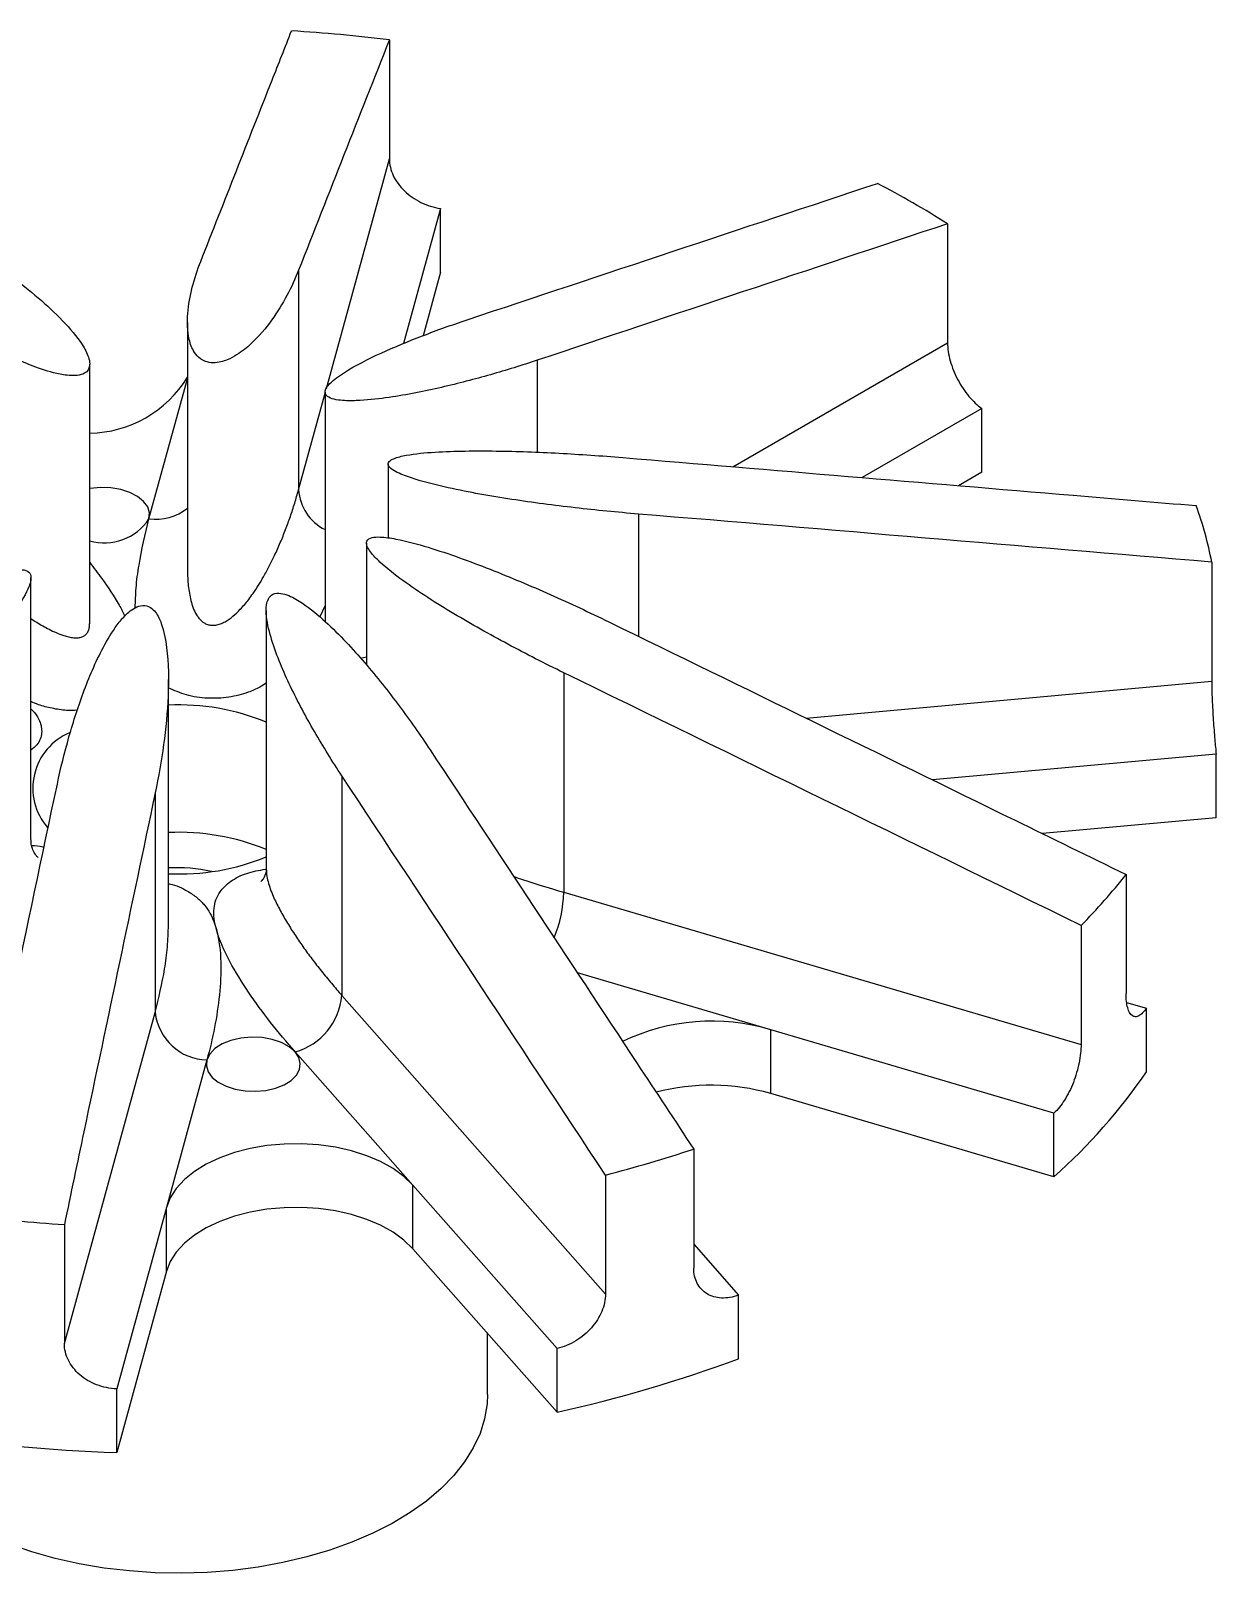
# Model space of a CAD drawing. Header units: inches. Extents: x 1.4 to 16.2, y 1.8 to 9.6.
# Drawn here: x 10.19 to 16.17, y 1.79 to 9.58 of the extents above; entities that cross this region are included whole.
import ezdxf

# ---------------------------------------------------------------- set-up
doc = ezdxf.new("R2010")
doc.units = ezdxf.units.IN
doc.header["$MEASUREMENT"] = 0

msp = doc.modelspace()

# ---------------------------------------------------------------- linework, layer by layer
at = {"color": 7, "linetype": 'Continuous', "lineweight": 25}
for p, q in [((11.9955, 9.533), (11.9955, 8.9323)), ((12.2536, 8.6815), (12.0667, 8.0002)), ((12.2536, 8.3601), (12.2536, 8.6815)), ((14.8131, 8.6041), (14.8131, 8.0034)), ((11.5371, 8.3693), (11.5371, 7.2613)), ((12.2536, 8.3601), (12.1656, 8.0392)), ((10.9763, 8.1066), (10.9763, 6.8658)), ((10.4827, 6.5867), (10.4827, 7.8962)), ((11.6707, 7.7546), (11.6707, 6.5961)), ((14.9864, 7.6717), (14.3824, 7.3231)), ((14.9864, 7.3503), (14.9864, 7.6717)), ((11.9894, 7.3916), (11.9894, 7.0194)), ((14.9864, 7.3503), (14.8687, 7.2823)), ((11.8803, 6.9923), (11.8803, 6.3771)), ((16.1468, 6.8965), (16.1468, 6.2958)), ((10.1858, 5.4958), (10.1858, 6.8166)), ((11.3738, 6.6523), (11.3738, 5.3429)), ((12.8761, 6.3379), (12.8761, 5.2299)), ((10.8802, 5.0638), (10.8802, 6.3047)), ((16.1691, 5.9275), (14.738, 5.7967)), ((16.1691, 5.606), (16.1691, 5.9275)), ((11.7558, 5.8173), (11.7558, 4.7093)), ((10.8133, 5.7311), (10.8133, 4.6231)), ((16.1691, 5.606), (15.2924, 5.5259)), ((15.7142, 5.3197), (15.7142, 4.719)), ((12.8761, 5.2299), (15.4872, 4.4618)), ((15.4872, 5.0625), (15.4872, 4.4618)), ((11.7558, 4.7093), (13.0863, 3.2019)), ((15.7173, 4.6735), (15.817, 4.6442)), ((10.3548, 2.9522), (10.8133, 4.6231)), ((15.817, 4.3227), (15.817, 4.6442)), ((15.35, 4.1151), (13.9204, 4.5356)), ((13.9204, 4.2141), (13.9204, 4.5356)), ((11.0744, 4.3834), (10.8699, 3.6383)), ((12.1135, 3.752), (11.5203, 4.4242)), ((15.35, 3.7936), (13.9204, 4.2141)), ((15.35, 3.7936), (15.35, 4.1151)), ((13.5318, 3.9336), (13.5318, 3.333)), ((12.842, 2.9267), (12.1135, 3.752)), ((12.1135, 3.4305), (12.1135, 3.752)), ((13.0863, 3.8026), (13.0863, 3.2019)), ((10.8699, 3.6383), (10.6189, 2.7235)), ((10.8699, 3.3168), (10.8699, 3.6383)), ((10.3548, 3.5529), (10.3548, 2.9522)), ((12.842, 2.6052), (12.1135, 3.4305)), ((13.5318, 3.4532), (13.7585, 3.1963)), ((10.8699, 3.3168), (10.6189, 2.402)), ((13.7585, 2.8748), (13.7585, 3.1963)), ((12.4908, 2.695), (12.4908, 3.0031)), ((12.842, 2.6052), (12.842, 2.9267)), ((10.6189, 2.402), (10.6189, 2.7235))]:
    msp.add_line(p, q, dxfattribs=at)
at = {"color": 8, "linetype": 'Continuous', "lineweight": 25}
for p, q in [((11.6776, 7.7735), (11.9955, 8.9323)), ((13.7294, 7.3778), (14.8131, 8.0034)), ((12.7409, 7.9151), (12.7409, 7.4512)), ((10.7821, 7.1145), (10.9763, 7.8222)), ((11.5371, 7.2613), (11.6707, 7.7484)), ((13.2524, 7.1392), (13.2524, 6.5222)), ((11.6707, 6.677), (11.644, 6.6205)), ((11.8506, 6.4111), (11.8803, 6.418)), ((14.0992, 6.1086), (16.1468, 6.2958)), ((13.9204, 4.5356), (12.9448, 4.8225))]:
    msp.add_line(p, q, dxfattribs=at)
at = {"color": 7, "linetype": 'Continuous', "lineweight": 25, "flags": 128}
for points in [[(10.7821, 7.1145), (10.7846, 7.1448), (10.7754, 7.1747), (10.7551, 7.2026), (10.7246, 7.2273), (10.6855, 7.2475), (10.6396, 7.2623), (10.5892, 7.2709), (10.5368, 7.2728), (10.4849, 7.2681), (10.4827, 7.2677)], [(11.5203, 4.4242), (11.4904, 4.4502), (11.451, 4.4716), (11.4043, 4.4874), (11.3526, 4.4966), (11.2986, 4.4988), (11.2452, 4.494), (11.195, 4.4822), (11.1508, 4.4642), (11.1148, 4.4409), (11.0889, 4.4135), (11.0744, 4.3834)], [(11.0744, 4.3834), (11.0719, 4.3531), (11.0811, 4.3232), (11.1014, 4.2953), (11.1319, 4.2706), (11.1711, 4.2504), (11.2169, 4.2356), (11.2673, 4.227), (11.3198, 4.2251), (11.3716, 4.2298), (11.4204, 4.241), (11.4638, 4.2582), (11.4995, 4.2804), (11.5259, 4.3066), (11.5417, 4.3355), (11.546, 4.3658), (11.5388, 4.3958), (11.5203, 4.4242)], [(12.1135, 3.752), (12.0687, 3.7954), (12.0144, 3.835), (11.9515, 3.8701), (11.8812, 3.9002), (11.8046, 3.9246), (11.7231, 3.9429), (11.6381, 3.9549), (11.5511, 3.9603), (11.4636, 3.9591), (11.3772, 3.9512), (11.2933, 3.9368), (11.2135, 3.9161), (11.1391, 3.8895), (11.0714, 3.8575), (11.0116, 3.8206), (10.9608, 3.7795), (10.9198, 3.7349), (10.8893, 3.6876), (10.8699, 3.6383)], [(12.1135, 3.4305), (12.0687, 3.4739), (12.0144, 3.5135), (11.9515, 3.5487), (11.8812, 3.5787), (11.8046, 3.6031), (11.7231, 3.6214), (11.6381, 3.6334), (11.5511, 3.6389), (11.4636, 3.6376), (11.3772, 3.6297), (11.2933, 3.6153), (11.2135, 3.5946), (11.1391, 3.5681), (11.0714, 3.5361), (11.0116, 3.4992), (10.9608, 3.4581), (10.9198, 3.4134), (10.8893, 3.3661), (10.8699, 3.3168)], [(12.4908, 2.695), (12.4886, 2.6477), (12.4763, 2.5725), (12.4531, 2.4982), (12.4193, 2.4252), (12.3749, 2.3541), (12.3205, 2.2854), (12.2562, 2.2196), (12.1827, 2.1572), (12.1003, 2.0984), (12.0097, 2.0439), (11.9116, 1.994), (11.8065, 1.9489), (11.6953, 1.9091), (11.5787, 1.8748), (11.4575, 1.8463), (11.3327, 1.8237), (11.205, 1.8072), (11.0753, 1.7969), (10.9446, 1.793), (10.8138, 1.7954), (10.6838, 1.804), (10.5555, 1.819), (10.4299, 1.8401), (10.3077, 1.8671), (10.1899, 1.9), (10.0773, 1.9385)]]:
    msp.add_lwpolyline(points, dxfattribs=at)
at = {"color": 7, "linetype": 'Continuous', "lineweight": 25}
for centre, radius, start, end in [((10.9414, 0.7271), 8.8687, 83.17369, 86.37787), ((12.1644, 4.4242), 4.9485, 57.63864, 62.36674), ((10.4728, 8.1367), 0.5896, 270.96271, 328.64213), ((14.2987, 6.5427), 1.8817, 10.83685, 19.84742), ((10.5568, 7.2644), 0.2706, 254.10522, 326.35696), ((10.9345, 5.0196), 1.1559, 67.6626, 92.69102), ((10.4996, 5.7552), 0.304, 112.83272, 220.67899), ((10.9345, 4.3766), 1.1559, 67.6626, 92.69102), ((10.9379, 6.4584), 1.1362, 267.08831, 292.55806), ((10.929, 4.6398), 0.7143, 76.3867, 93.91573), ((13.4024, 7.1314), 2.9372, 315.22011, 321.91538), ((11.4319, 4.737), 0.3251, 285.77291, 355.10969), ((11.0812, 4.6529), 0.2696, 186.33439, 268.55227), ((13.6222, 3.5439), 1.0355, 73.26313, 115.77084), ((13.3961, 5.9889), 2.9389, 311.67159, 325.4639), ((13.6196, 3.1568), 1.0992, 74.11709, 104.62292), ((11.255, 10.8512), 7.2826, 284.56382, 288.21791), ((10.9151, 12.4038), 8.8687, 263.17369, 266.37787), ((11.2523, 9.7023), 7.2729, 282.62481, 290.15692), ((10.916, 11.2531), 8.8561, 261.47354, 268.07802)]:
    msp.add_arc(centre, radius, start, end, dxfattribs=at)
at = {"color": 8, "linetype": 'Continuous', "lineweight": 25}
for centre, radius, start, end in [((11.7783, 7.2772), 0.2417, 183.75982, 243.58274), ((10.8148, 7.3738), 0.2614, 262.81427, 308.15204), ((12.2417, 5.2453), 0.6346, 337.32536, 358.60522)]:
    msp.add_arc(centre, radius, start, end, dxfattribs=at)
at = {"color": 7, "linetype": 'Continuous', "lineweight": 25}
for points, knots in [([(11.0432, 8.4145), (11.1633, 8.7196), (11.2833, 9.024), (11.4033, 9.3285), (11.4361, 9.4117), (11.4689, 9.4949), (11.5017, 9.5781)], [0.00000025, 0.00000025, 0.00000025, 0.00000025, 0.01195131, 0.01195131, 0.01195131, 0.01521835, 0.01521835, 0.01521835, 0.01521835]), ([(11.9955, 8.9323), (11.9955, 8.9037), (12.0023, 8.8749), (12.0218, 8.8333), (12.0298, 8.8199), (12.0486, 8.7941), (12.0595, 8.7816), (12.0953, 8.7471), (12.1241, 8.7273), (12.1861, 8.6972), (12.2198, 8.6866), (12.2536, 8.6815)], [0, 0, 0, 0, 0.25, 0.25, 0.375, 0.375, 0.5, 0.5, 0.75, 0.75, 1, 1, 1, 1]), ([(11.5371, 8.3693), (11.5203, 8.3266), (11.5007, 8.2842), (11.4558, 8.2004), (11.4305, 8.159), (11.3717, 8.0774), (11.3387, 8.0372), (11.2759, 7.979), (11.2527, 7.9598), (11.2102, 7.9332), (11.1949, 7.9247), (11.1668, 7.9134), (11.1566, 7.9098), (11.1335, 7.9043), (11.1203, 7.9023), (11.0921, 7.9027), (11.0784, 7.9055), (11.0569, 7.9134), (11.0489, 7.9182), (11.0283, 7.9331), (11.0196, 7.9436), (10.998, 7.9759), (10.9906, 7.9979), (10.975, 8.0638), (10.9747, 8.108), (10.9817, 8.196), (10.9897, 8.2399), (11.0119, 8.3275), (11.0262, 8.3711), (11.0432, 8.4145)], [0, 0, 0, 0, 0.125, 0.125, 0.25, 0.25, 0.375, 0.375, 0.4375, 0.4375, 0.46875, 0.46875, 0.484375, 0.484375, 0.5, 0.5, 0.515625, 0.515625, 0.53125, 0.53125, 0.5625, 0.5625, 0.625, 0.625, 0.75, 0.75, 0.875, 0.875, 1, 1, 1, 1]), ([(10.1007, 8.3283), (10.1495, 8.2916), (10.1958, 8.2542), (10.2825, 8.1783), (10.3231, 8.1397), (10.3963, 8.0608), (10.4295, 8.0207), (10.4663, 7.9576), (10.4767, 7.9359), (10.4831, 7.9026), (10.4839, 7.8913), (10.479, 7.8738), (10.4764, 7.8679), (10.4667, 7.8562), (10.4596, 7.8504), (10.4374, 7.8414), (10.4228, 7.8388), (10.3947, 7.8374), (10.3814, 7.8382), (10.3437, 7.8422), (10.3215, 7.847), (10.2574, 7.8632), (10.2194, 7.8767), (10.1111, 7.9193), (10.0465, 7.9513), (9.9241, 8.0177), (9.8665, 8.0523), (9.7569, 8.1234), (9.7048, 8.16), (9.6552, 8.1973)], [0, 0, 0, 0, 0.125, 0.125, 0.25, 0.25, 0.375, 0.375, 0.4375, 0.4375, 0.46875, 0.46875, 0.484375, 0.484375, 0.5, 0.5, 0.515625, 0.515625, 0.53125, 0.53125, 0.5625, 0.5625, 0.625, 0.625, 0.75, 0.75, 0.875, 0.875, 1, 1, 1, 1]), ([(12.7409, 7.9151), (12.6644, 7.8896), (12.5861, 7.8654), (12.4256, 7.8197), (12.3435, 7.7982), (12.1739, 7.7591), (12.0868, 7.7413), (11.9472, 7.7209), (11.8989, 7.7151), (11.8224, 7.711), (11.7963, 7.7103), (11.7555, 7.7125), (11.7415, 7.7138), (11.714, 7.7187), (11.7, 7.7226), (11.6793, 7.7339), (11.6739, 7.7407), (11.6698, 7.7536), (11.6707, 7.7597), (11.6767, 7.7773), (11.6853, 7.7878), (11.7149, 7.8181), (11.7409, 7.8364), (11.8241, 7.8892), (11.8879, 7.9212), (12.0211, 7.9823), (12.0912, 8.0113), (12.2359, 8.067), (12.3106, 8.0937), (12.3874, 8.1192)], [0, 0, 0, 0, 0.125, 0.125, 0.25, 0.25, 0.375, 0.375, 0.4375, 0.4375, 0.46875, 0.46875, 0.484375, 0.484375, 0.5, 0.5, 0.515625, 0.515625, 0.53125, 0.53125, 0.5625, 0.5625, 0.625, 0.625, 0.75, 0.75, 0.875, 0.875, 1, 1, 1, 1]), ([(14.8131, 8.0034), (14.8131, 7.9748), (14.8178, 7.9439), (14.8311, 7.8961), (14.8366, 7.8802), (14.8494, 7.8484), (14.8569, 7.8325), (14.8811, 7.7868), (14.9005, 7.7579), (14.9419, 7.7084), (14.9642, 7.6873), (14.9864, 7.6717)], [0, 0, 0, 0, 0.25, 0.25, 0.375, 0.375, 0.5, 0.5, 0.75, 0.75, 1, 1, 1, 1]), ([(13.2524, 7.1392), (13.1461, 7.148), (13.0398, 7.1585), (12.8268, 7.1829), (12.7201, 7.1968), (12.5064, 7.2295), (12.3994, 7.248), (12.2383, 7.2838), (12.1839, 7.297), (12.1048, 7.3215), (12.0787, 7.3303), (12.0412, 7.3465), (12.0289, 7.3524), (12.007, 7.3658), (11.9973, 7.3734), (11.9877, 7.3897), (11.9891, 7.3976), (11.9998, 7.41), (12.0082, 7.4146), (12.036, 7.4265), (12.058, 7.4315), (12.1266, 7.444), (12.176, 7.4484), (12.3261, 7.4579), (12.43, 7.4586), (12.6396, 7.4558), (12.7457, 7.4519), (12.959, 7.4406), (13.0663, 7.4333), (13.1742, 7.4243)], [0, 0, 0, 0, 0.125, 0.125, 0.25, 0.25, 0.375, 0.375, 0.4375, 0.4375, 0.46875, 0.46875, 0.484375, 0.484375, 0.5, 0.5, 0.515625, 0.515625, 0.53125, 0.53125, 0.5625, 0.5625, 0.625, 0.625, 0.75, 0.75, 0.875, 0.875, 1, 1, 1, 1]), ([(13.1742, 7.4243), (13.932, 7.3612), (14.6896, 7.2975), (15.4473, 7.2338), (15.6544, 7.2164), (15.8615, 7.199), (16.0686, 7.1816)], [0.00000025, 0.00000025, 0.00000025, 0.00000025, 0.01195131, 0.01195131, 0.01195131, 0.01521835, 0.01521835, 0.01521835, 0.01521835]), ([(12.8761, 6.3379), (12.7803, 6.3846), (12.686, 6.4327), (12.5007, 6.5318), (12.4097, 6.5828), (12.2324, 6.6889), (12.1458, 6.7437), (12.0234, 6.8326), (11.9834, 6.8636), (11.9305, 6.9128), (11.9139, 6.9296), (11.8937, 6.9567), (11.8878, 6.966), (11.8802, 6.9849), (11.8786, 6.9946), (11.8864, 7.0112), (11.8963, 7.017), (11.9203, 7.0229), (11.9336, 7.0235), (11.9742, 7.0225), (12.0015, 7.0183), (12.0835, 7.0026), (12.1375, 6.9876), (12.2972, 6.9389), (12.4013, 6.9007), (12.6066, 6.82), (12.7077, 6.7772), (12.9073, 6.6885), (13.0058, 6.6425), (13.1031, 6.5951)], [0, 0, 0, 0, 0.125, 0.125, 0.25, 0.25, 0.375, 0.375, 0.4375, 0.4375, 0.46875, 0.46875, 0.484375, 0.484375, 0.5, 0.5, 0.515625, 0.515625, 0.53125, 0.53125, 0.5625, 0.5625, 0.625, 0.625, 0.75, 0.75, 0.875, 0.875, 1, 1, 1, 1]), ([(9.1156, 6.2305), (9.1916, 6.293), (9.2695, 6.3541), (9.4289, 6.4738), (9.5104, 6.5322), (9.6788, 6.6454), (9.7654, 6.7003), (9.9037, 6.7765), (9.9517, 6.8012), (10.0269, 6.8327), (10.0525, 6.8423), (10.093, 6.8532), (10.1069, 6.8562), (10.1347, 6.859), (10.1489, 6.8588), (10.1722, 6.8506), (10.1799, 6.8425), (10.1865, 6.8241), (10.1863, 6.8142), (10.1818, 6.7845), (10.1736, 6.7652), (10.1445, 6.7074), (10.1186, 6.6701), (10.0354, 6.5606), (9.9715, 6.4905), (9.8375, 6.3531), (9.767, 6.286), (9.6215, 6.1544), (9.5463, 6.0898), (9.4691, 6.0264)], [0, 0, 0, 0, 0.125, 0.125, 0.25, 0.25, 0.375, 0.375, 0.4375, 0.4375, 0.46875, 0.46875, 0.484375, 0.484375, 0.5, 0.5, 0.515625, 0.515625, 0.53125, 0.53125, 0.5625, 0.5625, 0.625, 0.625, 0.75, 0.75, 0.875, 0.875, 1, 1, 1, 1]), ([(11.7558, 5.8173), (11.707, 5.8912), (11.6608, 5.9656), (11.574, 6.1157), (11.5335, 6.1914), (11.4602, 6.3445), (11.4271, 6.4218), (11.3902, 6.5405), (11.3799, 6.581), (11.3734, 6.6413), (11.3727, 6.6614), (11.3775, 6.6913), (11.3802, 6.7013), (11.3898, 6.7198), (11.3969, 6.7285), (11.4191, 6.7394), (11.4337, 6.7407), (11.4618, 6.7367), (11.4751, 6.7323), (11.5128, 6.7166), (11.5351, 6.7032), (11.5991, 6.6601), (11.6371, 6.6278), (11.7454, 6.5289), (11.81, 6.459), (11.9325, 6.3168), (11.99, 6.2443), (12.0997, 6.0976), (12.1518, 6.0233), (12.2013, 5.9483)], [0, 0, 0, 0, 0.125, 0.125, 0.25, 0.25, 0.375, 0.375, 0.4375, 0.4375, 0.46875, 0.46875, 0.484375, 0.484375, 0.5, 0.5, 0.515625, 0.515625, 0.53125, 0.53125, 0.5625, 0.5625, 0.625, 0.625, 0.75, 0.75, 0.875, 0.875, 1, 1, 1, 1]), ([(10.3194, 5.7763), (10.3362, 5.8562), (10.3558, 5.9356), (10.4007, 6.0936), (10.426, 6.1721), (10.4848, 6.3279), (10.5178, 6.4052), (10.5806, 6.5191), (10.6038, 6.5571), (10.6463, 6.6107), (10.6616, 6.6281), (10.6897, 6.6518), (10.6999, 6.6593), (10.7231, 6.6717), (10.7362, 6.6766), (10.7644, 6.6781), (10.7781, 6.674), (10.7996, 6.6608), (10.8077, 6.6524), (10.8282, 6.6258), (10.8369, 6.6065), (10.8585, 6.5473), (10.8659, 6.5066), (10.8815, 6.3844), (10.8819, 6.3023), (10.8748, 6.1385), (10.8668, 6.0567), (10.8446, 5.8936), (10.8303, 5.8122), (10.8133, 5.7311)], [0, 0, 0, 0, 0.125, 0.125, 0.25, 0.25, 0.375, 0.375, 0.4375, 0.4375, 0.46875, 0.46875, 0.484375, 0.484375, 0.5, 0.5, 0.515625, 0.515625, 0.53125, 0.53125, 0.5625, 0.5625, 0.625, 0.625, 0.75, 0.75, 0.875, 0.875, 1, 1, 1, 1]), ([(10.483, 6.5875), (10.483, 6.5869), (10.483, 6.5862), (10.4832, 6.5882), (10.4832, 6.5886)], [0, 0, 0, 0, 0.76531, 1, 1, 1, 1]), ([(13.1031, 6.5951), (13.7867, 6.2616), (14.4702, 5.9276), (15.1537, 5.5936), (15.3406, 5.5023), (15.5274, 5.411), (15.7142, 5.3197)], [0.00000021, 0.00000021, 0.00000021, 0.00000021, 0.01195135, 0.01195135, 0.01195135, 0.01521831, 0.01521831, 0.01521831, 0.01521831]), ([(16.1468, 6.2958), (16.1468, 6.2673), (16.1476, 6.2353), (16.1497, 6.1846), (16.1506, 6.1675), (16.1525, 6.133), (16.1536, 6.1155), (16.1571, 6.0646), (16.1597, 6.0315), (16.1647, 5.9734), (16.1671, 5.9477), (16.1691, 5.9275)], [0, 0, 0, 0, 0.25, 0.25, 0.375, 0.375, 0.5, 0.5, 0.75, 0.75, 1, 1, 1, 1]), ([(12.2013, 5.9483), (12.5496, 5.4213), (12.8979, 4.8938), (13.2462, 4.3663), (13.3414, 4.2221), (13.4366, 4.0779), (13.5318, 3.9336)], [0.00000021, 0.00000021, 0.00000021, 0.00000021, 0.01195135, 0.01195135, 0.01195135, 0.01521831, 0.01521831, 0.01521831, 0.01521831]), ([(10.8133, 5.7311), (10.6932, 5.1613), (10.5732, 4.5909), (10.4532, 4.0206), (10.4204, 3.8647), (10.3876, 3.7088), (10.3548, 3.5529)], [0.00000025, 0.00000025, 0.00000025, 0.00000025, 0.01195131, 0.01195131, 0.01195131, 0.01521835, 0.01521835, 0.01521835, 0.01521835]), ([(10.223, 5.4049), (10.2231, 5.4048), (10.2242, 5.4042), (10.2186, 5.4082), (10.2081, 5.4205), (10.1948, 5.4442), (10.1865, 5.4712), (10.1866, 5.4879), (10.1867, 5.4951)], [0, 0, 0, 0, 0.026667, 0.189774, 0.364106, 0.581334, 0.8189, 1, 1, 1, 1]), ([(11.3733, 5.341), (11.3732, 5.3387), (11.3731, 5.3345), (11.3711, 5.3235), (11.364, 5.3057), (11.3562, 5.2935), (11.3481, 5.2853), (11.3472, 5.2847), (11.3469, 5.2844)], [0, 0, 0, 0, 0.187877, 0.356359, 0.551938, 0.72953, 0.897162, 1, 1, 1, 1]), ([(11.1223, 5.0416), (11.1373, 4.9871), (11.1427, 4.9322), (11.1457, 4.8218), (11.1428, 4.7666), (11.1261, 4.6017), (11.1043, 4.4924), (11.0744, 4.3834)], [0, 0, 0, 0, 0.25, 0.25, 0.5, 0.5, 1, 1, 1, 1]), ([(11.5203, 4.4242), (11.4335, 4.5225), (11.3542, 4.6226), (11.2502, 4.7762), (11.218, 4.828), (11.1618, 4.9333), (11.1372, 4.9872), (11.1223, 5.0416)], [0, 0, 0, 0, 0.5, 0.5, 0.75, 0.75, 1, 1, 1, 1]), ([(15.817, 4.6442), (15.8043, 4.6254), (15.7915, 4.6126), (15.7731, 4.6031), (15.7672, 4.6016), (15.7559, 4.6019), (15.7505, 4.6038), (15.736, 4.6142), (15.7279, 4.6278), (15.7171, 4.6658), (15.7142, 4.6905), (15.7142, 4.719)], [0, 0, 0, 0, 0.25, 0.25, 0.375, 0.375, 0.5, 0.5, 0.75, 0.75, 1, 1, 1, 1]), ([(15.4872, 4.4618), (15.4872, 4.4333), (15.4838, 4.4018), (15.4739, 4.3526), (15.4698, 4.3361), (15.4601, 4.3031), (15.4544, 4.2864), (15.4358, 4.2383), (15.4206, 4.2076), (15.3873, 4.1548), (15.3689, 4.1321), (15.35, 4.1151)], [0, 0, 0, 0, 0.25, 0.25, 0.375, 0.375, 0.5, 0.5, 0.75, 0.75, 1, 1, 1, 1]), ([(13.7585, 3.1963), (13.7291, 3.1854), (13.7, 3.1805), (13.659, 3.1822), (13.646, 3.1842), (13.6213, 3.1913), (13.6096, 3.1963), (13.578, 3.2154), (13.5608, 3.2337), (13.5379, 3.2781), (13.5318, 3.3044), (13.5318, 3.333)], [0, 0, 0, 0, 0.25, 0.25, 0.375, 0.375, 0.5, 0.5, 0.75, 0.75, 1, 1, 1, 1]), ([(13.0863, 3.2019), (13.0863, 3.1734), (13.08, 3.1437), (13.0617, 3.0998), (13.0543, 3.0855), (13.0367, 3.0575), (13.0264, 3.0438), (12.9928, 3.0056), (12.9656, 2.9828), (12.9067, 2.9473), (12.8745, 2.9341), (12.842, 2.9267)], [0, 0, 0, 0, 0.25, 0.25, 0.375, 0.375, 0.5, 0.5, 0.75, 0.75, 1, 1, 1, 1]), ([(10.6189, 2.7235), (10.584, 2.7246), (10.5498, 2.7316), (10.5018, 2.7499), (10.4867, 2.7573), (10.458, 2.7743), (10.4444, 2.7842), (10.4079, 2.816), (10.3882, 2.8412), (10.3618, 2.8948), (10.3548, 2.9236), (10.3548, 2.9522)], [0, 0, 0, 0, 0.25, 0.25, 0.375, 0.375, 0.5, 0.5, 0.75, 0.75, 1, 1, 1, 1])]:
    msp.add_open_spline(points, degree=3, knots=knots, dxfattribs=at)
for points in [[(11.9955, 9.533), (11.8427, 9.1454), (11.6899, 8.7578), (11.5371, 8.3693)], [(12.3874, 8.1192), (13.0782, 8.3495), (13.7689, 8.5788), (14.4596, 8.8082)], [(14.8131, 8.6041), (14.1224, 8.3747), (13.4317, 8.1454), (12.7409, 7.9151)], [(16.1468, 6.8965), (15.1821, 6.9776), (14.2173, 7.0588), (13.2524, 7.1392)], [(15.4872, 5.0625), (14.6169, 5.4879), (13.7466, 5.9133), (12.8761, 6.3379)], [(9.861, 3.598), (10.0138, 4.3243), (10.1666, 5.0506), (10.3194, 5.7763)], [(13.0863, 3.8026), (12.6428, 4.4744), (12.1994, 5.1462), (11.7558, 5.8173)]]:
    msp.add_open_spline(points, degree=3, dxfattribs=at)
at = {"color": 8, "linetype": 'Continuous', "lineweight": 25}
for points, knots in [([(10.9763, 6.8658), (10.9763, 6.8654), (10.9759, 6.8484), (10.9772, 6.8188), (10.9803, 6.7771), (10.9853, 6.7395), (10.9931, 6.702), (11.0044, 6.6651), (11.0181, 6.6356), (11.0363, 6.6094), (11.0545, 6.5912), (11.0805, 6.5799), (11.1002, 6.5768), (11.1214, 6.5781), (11.1442, 6.5845), (11.1668, 6.5953), (11.1876, 6.6086), (11.2142, 6.6292), (11.2482, 6.6621), (11.2806, 6.701), (11.3103, 6.7418), (11.3353, 6.7798), (11.3626, 6.8256), (11.3896, 6.8754), (11.4179, 6.933), (11.4455, 6.9948), (11.472, 7.0608), (11.4961, 7.1273), (11.518, 7.1941), (11.5307, 7.2389), (11.5371, 7.2613)], [0, 0, 0, 0, 0.00105, 0.048209, 0.08367, 0.119167, 0.154852, 0.190652, 0.225179, 0.241002, 0.270557, 0.28313, 0.293092, 0.303183, 0.317256, 0.333805, 0.350853, 0.367819, 0.406522, 0.459052, 0.489926, 0.531975, 0.574022, 0.626848, 0.679714, 0.743518, 0.807361, 0.871538, 0.935742, 1, 1, 1, 1]), ([(10.7127, 6.666), (10.7137, 6.6991), (10.7159, 6.7711), (10.7353, 6.921), (10.7634, 7.037), (10.7821, 7.1145)], [0, 0, 0, 0, 0.220426, 0.479195, 1, 1, 1, 1]), ([(10.4827, 6.8942), (10.5032, 6.8675), (10.5572, 6.7968), (10.6186, 6.7066), (10.6513, 6.6418), (10.6608, 6.6231)], [0, 0, 0, 0, 0.3017836, 0.798574, 1, 1, 1, 1]), ([(10.1858, 6.6117), (10.1955, 6.6053), (10.2245, 6.5862), (10.2671, 6.5622), (10.3134, 6.5401), (10.3464, 6.5272), (10.3767, 6.5186), (10.398, 6.515), (10.4149, 6.5142), (10.4287, 6.5149), (10.4442, 6.5183), (10.4567, 6.5248), (10.465, 6.5319), (10.473, 6.5418), (10.4792, 6.5558), (10.4824, 6.5719), (10.4825, 6.5823), (10.4825, 6.5867)], [0, 0, 0, 0, 0.098974, 0.294036, 0.396477, 0.499868, 0.559702, 0.62116, 0.646617, 0.67274, 0.713463, 0.754715, 0.783186, 0.812414, 0.880064, 0.949759, 1, 1, 1, 1]), ([(11.3738, 6.2852), (11.3631, 6.2784), (11.3361, 6.261), (11.2749, 6.2344), (11.1863, 6.2115), (11.0767, 6.2061), (10.9673, 6.2218), (10.9092, 6.2488), (10.8802, 6.2623)], [0, 0, 0, 0, 0.085828, 0.217563, 0.410481, 0.601456, 0.801404, 1, 1, 1, 1]), ([(10.42, 6.1486), (10.402, 6.1478), (10.3587, 6.146), (10.2925, 6.158), (10.2308, 6.1723), (10.1983, 6.1869), (10.1858, 6.1925)], [0, 0, 0, 0, 0.213379, 0.512581, 0.812407, 1, 1, 1, 1]), ([(10.1858, 6.1557), (10.1926, 6.1489), (10.2116, 6.1299), (10.2357, 6.0892), (10.245, 6.034), (10.2284, 5.981), (10.1967, 5.9556), (10.1858, 5.9469)], [0, 0, 0, 0, 0.106449, 0.297703, 0.577782, 0.85504, 1, 1, 1, 1]), ([(10.1896, 5.4663), (10.2097, 5.4654), (10.232, 5.4644), (10.2504, 5.4577), (10.2522, 5.4571)], [0, 0, 0, 0, 0.900739, 1, 1, 1, 1]), ([(11.1223, 5.0416), (11.118, 5.0595), (11.1095, 5.0951), (11.1083, 5.1454), (11.118, 5.1914), (11.1417, 5.2387), (11.1907, 5.2868), (11.2708, 5.3289), (11.3377, 5.3407), (11.3705, 5.3465)], [0, 0, 0, 0, 0.14421, 0.288195, 0.40133, 0.514248, 0.679609, 0.843304, 1, 1, 1, 1]), ([(11.3748, 5.3429), (11.3747, 5.3352), (11.3746, 5.3153), (11.3825, 5.2832), (11.394, 5.2467), (11.4126, 5.2008), (11.4394, 5.1458), (11.4756, 5.0821), (11.5154, 5.0189), (11.5585, 4.9561), (11.6042, 4.8937), (11.6525, 4.8317), (11.7028, 4.7701), (11.7381, 4.7296), (11.7558, 4.7093)], [0, 0, 0, 0, 0.03425, 0.08848, 0.143722, 0.199091, 0.298148, 0.397413, 0.497086, 0.59684, 0.697517, 0.798244, 0.899103, 1, 1, 1, 1]), ([(12.6234, 5.3092), (12.6383, 5.3041), (12.7207, 5.2759), (12.8061, 5.2506), (12.8761, 5.2299)], [0, 0, 0, 0, 0.179903, 1, 1, 1, 1]), ([(10.8802, 5.2727), (10.882, 5.2724), (10.9196, 5.2669), (10.9706, 5.2409), (11.0273, 5.203), (11.0761, 5.152), (11.1055, 5.0971), (11.1182, 5.0552), (11.1223, 5.0416)], [0, 0, 0, 0, 0.011121, 0.238405, 0.392951, 0.547819, 0.852844, 1, 1, 1, 1]), ([(10.8133, 4.6231), (10.831, 4.6962), (10.8577, 4.806), (10.8768, 4.9533), (10.879, 5.0271), (10.8802, 5.0638)], [0, 0, 0, 0, 0.49987, 0.750953, 1, 1, 1, 1])]:
    msp.add_open_spline(points, degree=3, knots=knots, dxfattribs=at)

doc.saveas('drawing.dxf')
